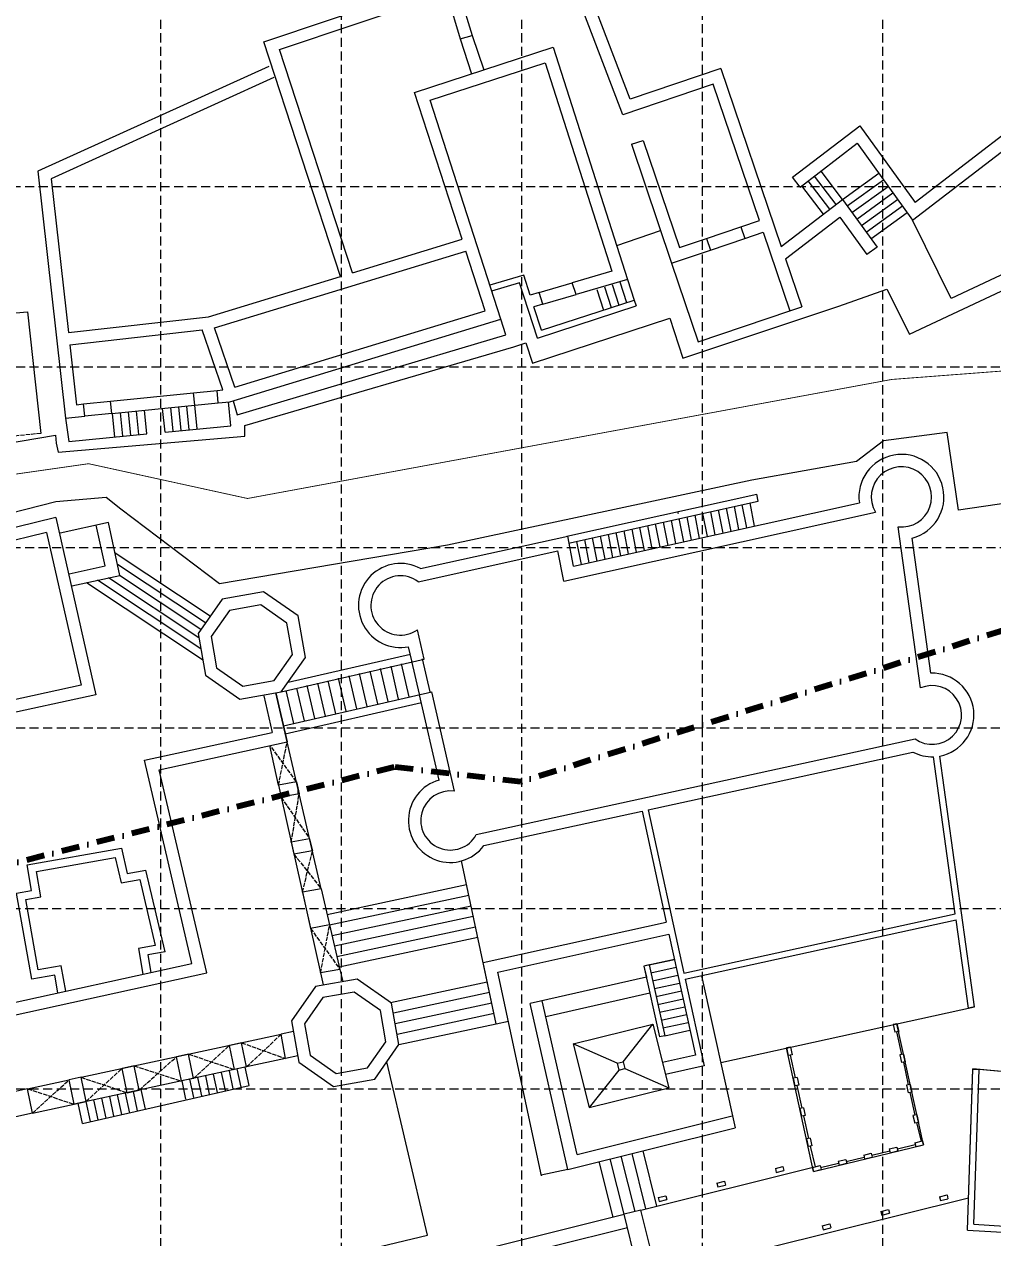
# Model space of a CAD drawing. Header units: millimetres. Extents: x 4203764 to 12476749, y 34048 to 3000914.
# Drawn here: x 12198789 to 12225612, y 2437360 to 2470972 of the extents above; entities that cross this region are included whole.
import ezdxf

# ---------------------------------------------------------------- set-up
doc = ezdxf.new("R2010")
doc.units = ezdxf.units.MM
doc.header["$MEASUREMENT"] = 0
for name, pattern in [('ACAD_ISO02W100', [15, 12, -3]), ('DASHDOTX2', [2, 1, -0.5, 0, -0.5]), ('DASHED', [0.75, 0.5, -0.25])]:
    doc.linetypes.add(name, pattern=pattern)
for name, color, linetype, lineweight in [('2', 240, 'Continuous', 25), ('4', 1, 'Continuous', 35), ('A_SITE EDGE', 1, 'Continuous', 50), ('building property', 253, 'Continuous', 15), ('outer profile and ghats', 1, 'Continuous', 9), ('streets', 254, 'Continuous', 9), ('wall', 22, 'Continuous', 9)]:
    doc.layers.add(name, color=color, linetype=linetype, lineweight=lineweight)
doc.styles.get("Standard").update_dxf_attribs({"font": 'arial.ttf'})
doc.dimstyles.get("Standard").update_dxf_attribs({"dimtxt": 10000, "dimasz": 2000, "dimexe": 0.18, "dimexo": 0.0625, "dimgap": 0.09, "dimtad": 0, "dimtih": 1, "dimtoh": 1, "dimdec": 4, "dimzin": 0, "dimdsep": 46, "dimtxsty": 'Standard', "dimblk": 'ARCHTICK', "dimcen": 0, "dimadec": 0, "dimazin": 0, "dimtfac": 1, "dimtdec": 4, "dimtofl": 0, "dimtmove": 0, "dimatfit": 3, "dimldrblk": 'ARCHTICK', "dimfxl": 0, "dimtolj": 1, "dimtzin": 0, "dimlwe": 18, "dimarcsym": 0})

# ---------------------------------------------------------------- blocks, each defined once
blk = doc.blocks.new('GRID')
at = {"layer": 'building property', "color": 253, "linetype": 'DASHED', "lineweight": 15, "ltscale": 500}
for p, q in [((13021403, 2546471), (13021403, 2336221)), ((13031403, 2546471), (13031403, 2336221)), ((13041403, 2546471), (13041403, 2336221)), ((13026403, 2541471), (13026403, 2331221)), ((13036403, 2541471), (13036403, 2331221)), ((13056903, 2466471), (12611403, 2466471)), ((13061903, 2461471), (12616403, 2461471)), ((13056903, 2456471), (12611403, 2456471)), ((13061903, 2451471), (12616403, 2451471)), ((13056903, 2446471), (12611403, 2446471)), ((13061903, 2441471), (12616403, 2441471))]:
    blk.add_line(p, q, dxfattribs=at)
blk = doc.blocks.new('_ArchTick')
at = {"color": 0, "linetype": 'ByBlock', "lineweight": 30, "const_width": 0.15}
blk.add_lwpolyline([(-0.5, -0.5), (0.5, 0.5)], dxfattribs=at)
blk = doc.blocks.new('*D42')
at = {"layer": '4', "color": 0, "linetype": 'DASHED', "lineweight": 18}
for p, q in [((11789424, 2546568), (11789424, 2428157)), ((12264489, 2546461), (12264489, 2428157))]:
    blk.add_line(p, q, dxfattribs=at)
at = {"layer": '4', "color": 0, "lineweight": -2}
for p, q in [((11789424, 2428158), (11986578, 2428158)), ((12264489, 2428158), (12067335, 2428158))]:
    blk.add_line(p, q, dxfattribs=at)
at = {"layer": 'Defpoints', "color": 0, "lineweight": 30}
for p in [(11789424, 2546568), (12264489, 2546461), (12264489, 2428158)]:
    blk.add_point(p, dxfattribs=at)
at = {"layer": '4', "color": 0, "lineweight": -2, "xscale": 2000, "yscale": 2000, "zscale": 2000, "rotation": 180}
blk.add_blockref('_ArchTick', (11789424, 2428158), dxfattribs=at)
at = {"layer": '4', "color": 0, "lineweight": -2, "xscale": 2000, "yscale": 2000, "zscale": 2000}
blk.add_blockref('_ArchTick', (12264489, 2428158), dxfattribs=at)
at = {"layer": '4', "color": 0, "lineweight": 30, "insert": (12026957, 2428158), "char_height": 10000, "attachment_point": 5}
blk.add_mtext('\\A1;475065.1106', dxfattribs=at)

msp = doc.modelspace()

# ---------------------------------------------------------------- linework, layer by layer
at = {"layer": '2', "const_width": 23.31871}
msp.add_lwpolyline([(12109350.15385, 2449210.39284), (12109952.86911, 2449250.52842), (12113644.69771, 2449773.9693), (12114424.14336, 2450025.61793), (12121276.34674, 2450403.42776), (12125427.71538, 2450578.59934), (12130710.65449, 2450870.3385), (12135360.47639, 2451891.69773), (12142307.94323, 2452708.0237), (12144625.03167, 2454072.19551), (12146556.60062, 2454288.74869), (12155909.40477, 2455036.91657), (12160533.71429, 2454863.6782), (12165023.84317, 2453337.93559), (12172164.60025, 2454344.79214), (12175230.45783, 2454149.64307), (12188143.80869, 2457025.21375), (12200569.94686, 2458799.9021), (12204972.64698, 2457836.38322), (12222815.93092, 2461133.77185), (12226640.87924, 2461425.36162), (12233768.03086, 2464728.80542)], dxfattribs=at)
at = {"layer": 'A_SITE EDGE', "linetype": 'DASHDOTX2', "lineweight": 80, "ltscale": 500}
msp.add_lwpolyline([(12259762.06627, 2410306.9361), (12239698.26323, 2430562.95338), (12237223.71791, 2430057.44075), (12234061.88614, 2446872.03744), (12232020.35482, 2451568.4143), (12229418.93531, 2451118.18141), (12227832.71759, 2454788.89428), (12212542.4128, 2449987.1684), (12209037.64917, 2450396.98678), (12196052.64467, 2447112.21918)], dxfattribs=at)
at = {"layer": 'building property'}
for p, q in [((12205426.54402, 2470485.32402), (12210710.7713, 2472265.5399)), ((12210710.7713, 2472265.5399), (12211190.37902, 2470663.60378)), ((12205857.43629, 2470269.17055), (12210484.35829, 2471827.94529)), ((12210484.35829, 2471827.94529), (12210862.35608, 2470565.39615)), ((12210862.35608, 2470565.39615), (12211190.37902, 2470663.60378)), ((12207550.09338, 2463988.78925), (12205426.54402, 2470485.32402)), ((12207877.6577, 2464088.74505), (12205857.43629, 2470269.17055)), ((12209599.70599, 2469084.87315), (12213436.42586, 2470336.3188)), ((12213436.42586, 2470336.3188), (12215498.89651, 2463903.72878)), ((12210030.44678, 2468865.20735), (12213215.43707, 2469904.0745)), ((12213215.43707, 2469904.0745), (12215065.64803, 2464133.49609)), ((12205562.4256, 2469805.90942), (12199168.98941, 2466902.77838)), ((12218085.8489, 2469747.73717), (12215572.85106, 2468897.53905)), ((12218085.8489, 2469747.73717), (12219754.60521, 2464815.26216)), ((12205704.02875, 2469494.0631), (12199536.74613, 2466693.62385)), ((12217871.23375, 2469313.65433), (12215370.40628, 2468467.5737)), ((12219148.61668, 2465537.99256), (12217871.23375, 2469313.65433)), ((12223391.88196, 2465547.94447), (12228127.69218, 2469188.21592)), ((12210913.72761, 2465015.19758), (12209599.70599, 2469084.87315)), ((12211987.07716, 2462805.29878), (12210030.44678, 2468865.20735)), ((12220067.64296, 2466733.69761), (12221926.49787, 2468162.54213)), ((12221926.49787, 2468162.54213), (12223462.95454, 2466034.45255)), ((12215604.83436, 2467646.82297), (12215929.18336, 2467756.55682)), ((12215604.83436, 2467646.82297), (12216718.71636, 2464354.43383)), ((12215929.18336, 2467756.55682), (12216933.33152, 2464788.51667)), ((12220274.84537, 2466461.09094), (12221855.42529, 2467676.03404)), ((12221855.42529, 2467676.03404), (12223391.88196, 2465547.94447)), ((12199168.98941, 2466902.77838), (12199929.28288, 2460060.47756)), ((12221452.35699, 2466118.00339), (12220856.78992, 2466901.56354)), ((12221451.30381, 2466119.46211), (12222455.69563, 2466844.62168)), ((12199536.74613, 2466693.62385), (12200010.54373, 2462429.6575)), ((12220274.84537, 2466461.09094), (12220067.64296, 2466733.69761)), ((12220921.20227, 2465709.72111), (12220323.43689, 2466496.17347)), ((12221098.25384, 2465845.8152), (12220501.22124, 2466631.30349)), ((12221275.30542, 2465981.9093), (12220679.00558, 2466766.43351)), ((12221582.02197, 2465938.4092), (12222586.4138, 2466663.56877)), ((12221712.74014, 2465757.35628), (12222717.13196, 2466482.51585)), ((12221843.4583, 2465576.30337), (12222847.85012, 2466301.46294)), ((12219754.60521, 2464815.26216), (12221451.30381, 2466119.46211)), ((12221451.30381, 2466119.46211), (12222407.00918, 2464795.74979)), ((12221974.17646, 2465395.25045), (12222978.56828, 2466120.41002)), ((12222104.89462, 2465214.19754), (12223109.28645, 2465939.35711)), ((12218638.59398, 2465365.44154), (12219148.61668, 2465537.99256)), ((12219870.56246, 2464472.51814), (12221380.23123, 2465632.95403)), ((12221380.23123, 2465632.95403), (12222129.39471, 2464595.31528)), ((12222235.61279, 2465033.14462), (12223240.00461, 2465758.30419)), ((12215196.44152, 2464847.04836), (12216412.82669, 2465258.57612)), ((12218638.59398, 2465365.44154), (12218748.32782, 2465041.09254)), ((12218748.32782, 2465041.09254), (12219258.35052, 2465213.64356)), ((12219258.35052, 2465213.64356), (12219996.40166, 2463032.12742)), ((12207877.6577, 2464088.74505), (12210913.72761, 2465015.19758)), ((12216933.33152, 2464788.51667), (12217682.44389, 2465041.95658)), ((12217682.44389, 2465041.95658), (12217792.17774, 2464717.60758)), ((12204061.24598, 2462566.17644), (12211018.95046, 2464689.31034)), ((12211554.27269, 2463031.35605), (12211018.95046, 2464689.31034)), ((12216718.71636, 2464354.43383), (12217792.17774, 2464717.60758)), ((12219870.56246, 2464472.51814), (12220320.75066, 2463141.86126)), ((12222407.00918, 2464795.74979), (12222129.39471, 2464595.31528)), ((12215065.64803, 2464133.49609), (12213965.74103, 2463810.91378)), ((12216718.71636, 2464354.43383), (12217456.7675, 2462172.91769)), ((12203889.91026, 2462871.88943), (12207550.09338, 2463988.78925)), ((12212621.33678, 2464019.87887), (12211685.44484, 2463745.39913)), ((12212509.61579, 2463808.69765), (12211733.62651, 2463581.11439)), ((12213003.6827, 2462278.51582), (12212509.61579, 2463808.69765)), ((12212799.26699, 2463468.80859), (12212621.33678, 2464019.87887)), ((12214070.98863, 2463484.9499), (12213965.74103, 2463810.91378)), ((12215498.89651, 2463903.72878), (12214070.98863, 2463484.9499)), ((12215286.59451, 2463834.48098), (12215472.69463, 2463263.9296)), ((12215498.89651, 2463903.72878), (12215684.99663, 2463333.1774)), ((12213050.11946, 2463542.37896), (12212799.26699, 2463468.80859)), ((12213155.36706, 2463216.41508), (12213050.11946, 2463542.37896)), ((12214649.68851, 2463626.73758), (12214835.78864, 2463056.1862)), ((12214861.99051, 2463695.98538), (12215048.09063, 2463125.434)), ((12215074.29251, 2463765.23318), (12215260.39263, 2463194.6818)), ((12213155.36706, 2463216.41508), (12212904.51459, 2463142.84471)), ((12213113.84348, 2462494.52915), (12212904.51459, 2463142.84471)), ((12213003.6827, 2462278.51582), (12215738.08661, 2463170.41254)), ((12213113.84348, 2462494.52915), (12215684.99663, 2463333.1774)), ((12215684.99663, 2463333.1774), (12215738.08661, 2463170.41254)), ((12219996.40166, 2463032.12742), (12220320.75066, 2463141.86126)), ((12198346.38745, 2462961.10375), (12198875.94909, 2463004.35775)), ((12198875.94909, 2463004.35775), (12199247.20472, 2459640.20975)), ((12200010.54373, 2462429.6575), (12203889.91026, 2462871.88943)), ((12204478.23603, 2460516.94348), (12211987.07716, 2462805.29878)), ((12204620.03458, 2460918.11377), (12211554.27269, 2463031.35605)), ((12217456.7675, 2462172.91769), (12219996.40166, 2463032.12742)), ((12200048.35847, 2462089.34179), (12203719.47232, 2462507.83376)), ((12204284.41426, 2460841.62275), (12203719.47232, 2462507.83376)), ((12204620.48005, 2460916.79993), (12204061.24598, 2462566.17644)), ((12200048.35847, 2462089.34179), (12200232.1833, 2460435.00056)), ((12204129.09985, 2460826.03769), (12204284.41426, 2460841.62275)), ((12204163.28726, 2460485.33986), (12204129.09985, 2460826.03769)), ((12200232.1833, 2460435.00056), (12200433.26917, 2460455.17857)), ((12200467.45658, 2460114.48074), (12200433.26917, 2460455.17857)), ((12201181.64431, 2460530.27447), (12203476.4723, 2460760.5496)), ((12201215.83172, 2460189.57665), (12201181.64431, 2460530.27447)), ((12203510.65972, 2460419.85177), (12203476.4723, 2460760.5496)), ((12204163.28726, 2460485.33986), (12204478.23603, 2460516.94348)), ((12204510.2217, 2459850.15561), (12204443.66083, 2460513.47402)), ((12199929.28288, 2460060.47756), (12200467.45658, 2460114.48074)), ((12201215.83172, 2460189.57665), (12203510.65972, 2460419.85177)), ((12201296.9426, 2459537.46814), (12201231.35033, 2460191.13387)), ((12201519.13683, 2459559.76428), (12201453.54457, 2460213.43001)), ((12201741.33107, 2459582.06042), (12201675.73881, 2460235.72614)), ((12201963.5253, 2459604.35656), (12201897.93304, 2460258.02228)), ((12202185.71954, 2459626.6527), (12202120.12728, 2460280.31842)), ((12202687.6842, 2459674.91704), (12202621.88278, 2460330.66721)), ((12202909.87844, 2459697.21318), (12202844.07701, 2460352.96335)), ((12203132.07267, 2459719.50932), (12203066.27125, 2460375.25949)), ((12203354.26691, 2459741.80546), (12203288.46548, 2460397.55563)), ((12203576.46114, 2459764.1016), (12203510.65972, 2460419.85177)), ((12199929.28288, 2460060.47756), (12200018.9483, 2459418.31575)), ((12202687.6842, 2459674.91704), (12204510.2217, 2459850.15561)), ((12200018.9483, 2459418.31575), (12202185.71954, 2459626.6527)), ((12213817.4736, 2456790.05699), (12219073.91036, 2457954.49846)), ((12213860.18763, 2456597.24046), (12219116.62439, 2457761.68193)), ((12219111.5226, 2457760.55175), (12219073.91036, 2457954.49846)), ((12213732.43265, 2455548.46211), (12222361.94164, 2457460.12939)), ((12214001.64197, 2455958.80907), (12221917.99326, 2457712.49282)), ((12216904.68081, 2457410.61224), (12216892.9025, 2457471.34683)), ((12217709.35533, 2456780.16685), (12217584.8171, 2457422.3456)), ((12217927.45612, 2456828.48201), (12217802.91789, 2457470.66077)), ((12218145.5569, 2456876.79717), (12218021.01867, 2457518.97593)), ((12218363.65769, 2456925.11234), (12218239.11946, 2457567.29109)), ((12218581.75848, 2456973.4275), (12218457.22024, 2457615.60626)), ((12218799.85926, 2457021.74266), (12218675.32103, 2457663.92142)), ((12219017.96005, 2457070.05783), (12218893.42182, 2457712.23658)), ((12199658.86679, 2457313.77887), (12194768.11076, 2456095.32378)), ((12199658.86679, 2457313.77887), (12200774.86958, 2452401.13773)), ((12201118.51597, 2457169.43267), (12199787.29505, 2456878.83304)), ((12201030.56327, 2455966.84504), (12200783.9851, 2457096.40606)), ((12201438.12074, 2455705.34077), (12201118.51597, 2457169.43267)), ((12216182.64983, 2456441.9607), (12216058.1116, 2457084.13946)), ((12216400.75061, 2456490.27587), (12216276.21238, 2457132.45462)), ((12216618.8514, 2456538.59103), (12216494.31317, 2457180.76979)), ((12216836.95219, 2456586.90619), (12216712.41396, 2457229.08495)), ((12217055.05297, 2456635.22136), (12216930.51474, 2457277.40011)), ((12217273.15376, 2456683.53652), (12217148.61553, 2457325.71528)), ((12217491.25455, 2456731.85168), (12217366.71631, 2457374.03044)), ((12199402.41077, 2456897.01173), (12195315.63553, 2455878.85584)), ((12199402.41077, 2456897.01173), (12200364.38457, 2452662.40579)), ((12209765.66588, 2455894.92276), (12213839.49397, 2456794.92178)), ((12214001.64197, 2455958.80907), (12213839.49397, 2456794.92178)), ((12214655.94433, 2456103.75456), (12214531.40609, 2456745.93332)), ((12214874.04511, 2456152.06972), (12214749.50688, 2456794.24848)), ((12215092.1459, 2456200.38489), (12214967.60767, 2456842.56364)), ((12215310.24668, 2456248.70005), (12215185.70845, 2456890.87881)), ((12215528.34747, 2456297.01521), (12215403.80924, 2456939.19397)), ((12215746.44826, 2456345.33038), (12215621.91002, 2456987.50913)), ((12215746.44826, 2456345.33038), (12215621.91002, 2456987.50913)), ((12215964.54904, 2456393.64554), (12215840.01081, 2457035.8243)), ((12223612.06409, 2452587.87371), (12222993.33979, 2457050.42018)), ((12223901.18384, 2452995.845), (12223381.84548, 2456741.57077)), ((12214219.74275, 2456007.12423), (12214095.20452, 2456649.30299)), ((12214437.84354, 2456055.4394), (12214313.30531, 2456697.61815)), ((12203936.82877, 2454572.85752), (12201304.42502, 2456317.79355)), ((12209701.75108, 2455530.13739), (12213570.24607, 2456384.77377)), ((12213732.43265, 2455548.46211), (12213570.24607, 2456384.77377)), ((12200036.22892, 2455749.78626), (12201030.56327, 2455966.84504)), ((12203808.77102, 2454389.82719), (12201372.8044, 2456004.55134)), ((12200109.25552, 2455415.25539), (12201438.12074, 2455705.34077)), ((12203728.40188, 2453371.43849), (12200512.35797, 2455503.25086)), ((12203674.77692, 2453674.90046), (12200816.40564, 2455569.62312)), ((12203621.15196, 2453978.36243), (12201120.45331, 2455635.99538)), ((12203680.71326, 2454206.79686), (12201424.50097, 2455702.36764)), ((12209865.69299, 2453382.56619), (12209679.05247, 2454199.57189)), ((12209531.88366, 2453306.30926), (12209434.71103, 2453731.67561)), ((12205908.18619, 2452478.49522), (12209865.69299, 2453382.56619)), ((12206098.93922, 2452751.13464), (12209482.15088, 2453524.011)), ((12210028.30556, 2452480.05388), (12209816.71168, 2453392.88142)), ((12208578.02472, 2452143.87806), (12208366.43083, 2453056.70559)), ((12208868.08088, 2452211.11322), (12208656.487, 2453123.94076)), ((12209158.13705, 2452278.34839), (12208946.54317, 2453191.17593)), ((12209448.19322, 2452345.58355), (12209236.59934, 2453258.41109)), ((12209738.24939, 2452412.81872), (12209526.65551, 2453325.64626)), ((12207127.74387, 2451807.70223), (12206916.14999, 2452720.52977)), ((12207417.80004, 2451874.93739), (12207206.20616, 2452787.76493)), ((12207707.85621, 2451942.17256), (12207496.26233, 2452855.0001)), ((12207997.91238, 2452009.40773), (12207786.3185, 2452922.23526)), ((12208287.96855, 2452076.64289), (12208076.37467, 2452989.47043)), ((12200774.86958, 2452401.13773), (12191974.7616, 2450490.61275)), ((12200364.38457, 2452662.40579), (12196229.70304, 2451764.75631)), ((12205422.36072, 2452374.26867), (12205658.14367, 2451357.08817)), ((12205755.92531, 2452451.58911), (12206070.04842, 2451096.44492)), ((12206070.04842, 2451096.44492), (12205755.92531, 2452451.58911)), ((12205755.92531, 2452451.58911), (12205755.92531, 2452451.58911)), ((12205967.5192, 2451538.76157), (12205755.92531, 2452451.58911)), ((12205967.5192, 2451538.76157), (12210072.66521, 2452476.55991)), ((12206257.57536, 2451605.99673), (12206045.98148, 2452518.82427)), ((12206547.63153, 2451673.2319), (12206336.03765, 2452586.05944)), ((12206837.6877, 2451740.46706), (12206626.09382, 2452653.2946)), ((12210279.08715, 2450035.47875), (12209738.85588, 2452400.30298)), ((12210700.64333, 2449727.63008), (12210072.66521, 2452476.55991)), ((12206017.25198, 2451321.05983), (12209788.58866, 2452182.60124)), ((12202114.44825, 2450584.43504), (12205658.14367, 2451357.08817)), ((12202527.03565, 2450323.94063), (12206070.04842, 2451096.44492)), ((12211307.89617, 2448524.60807), (12223460.99027, 2451175.41123)), ((12216066.39279, 2449212.06045), (12223400.94595, 2450811.85525)), ((12224575.40269, 2446335.22327), (12223975.16508, 2450682.87528)), ((12225104.65911, 2443753.5369), (12224145.39152, 2450701.72136)), ((12203430.8585, 2444956.85784), (12202114.44825, 2450584.43504)), ((12203843.29689, 2444697.0004), (12202527.03565, 2450323.94063)), ((12206326.34207, 2449990.7801), (12205830.265, 2449893.23634)), ((12205830.265, 2449893.23634), (12205905.16677, 2449558.99891)), ((12206326.34207, 2449990.7801), (12206403.70624, 2449657.02686)), ((12206403.70624, 2449657.02686), (12206326.34207, 2449990.7801)), ((12206403.70624, 2449657.02686), (12205905.16677, 2449558.99891)), ((12211518.06049, 2448219.98933), (12215899.12114, 2449175.57557)), ((12215899.12114, 2449175.57557), (12216571.15491, 2446101.10916)), ((12216066.39279, 2449212.06045), (12217055.96427, 2444684.90069)), ((12206693.01503, 2448408.93299), (12206183.8383, 2448315.47089)), ((12206693.01503, 2448408.93299), (12206770.41821, 2448075.01142)), ((12206770.41821, 2448075.01142), (12206693.01503, 2448408.93299)), ((12206183.8383, 2448315.47089), (12206258.77092, 2447981.09584)), ((12206770.41821, 2448075.01142), (12206258.77092, 2447981.09584)), ((12211862.98041, 2443285.43453), (12210897.84898, 2447797.32279)), ((12202688.16695, 2445275.8041), (12202158.81403, 2447538.75704)), ((12207013.91934, 2447024.53427), (12206494.49993, 2446929.19208)), ((12207013.91934, 2447024.53427), (12207246.1289, 2446022.76958)), ((12207178.65217, 2446313.8679), (12211038.55557, 2447139.53421)), ((12206494.49993, 2446929.19208), (12206719.29778, 2445926.06692)), ((12207245.8971, 2446023.76959), (12211100.83718, 2446848.3742)), ((12207313.14203, 2445733.67128), (12211163.1188, 2446557.21419)), ((12217055.82246, 2444684.86956), (12224575.40269, 2446335.22327)), ((12207246.1289, 2446022.76958), (12206719.29778, 2445926.06692)), ((12207380.38697, 2445443.57297), (12211225.40041, 2446266.05419)), ((12211500.52742, 2444979.86426), (12216571.15491, 2446101.10916)), ((12217092.52387, 2444517.6453), (12224598.8901, 2446165.09887)), ((12224936.89359, 2443716.8658), (12224598.8901, 2446165.09887)), ((12207447.6319, 2445153.47466), (12211287.68202, 2445974.89418)), ((12207514.87683, 2444863.37636), (12211349.96363, 2445683.73417)), ((12211906.49342, 2444718.95349), (12216644.2743, 2445766.59753)), ((12216644.2743, 2445766.59753), (12217376.91601, 2442414.85777)), ((12211862.98041, 2443285.43453), (12211500.52742, 2444979.86426)), ((12216096.69689, 2444915.102), (12216796.94146, 2445068.1653)), ((12196042.86784, 2443331.42801), (12203430.8585, 2444956.85784)), ((12196437.205, 2443067.58812), (12203843.29689, 2444697.0004)), ((12207531.20261, 2444792.94607), (12206995.27244, 2444694.57324)), ((12206995.27244, 2444694.57324), (12207070.20506, 2444360.19819)), ((12207531.20261, 2444792.94607), (12207609.42641, 2444455.48434)), ((12207531.20261, 2444792.94607), (12207609.42641, 2444455.48434)), ((12213114.59534, 2439071.20368), (12211906.49342, 2444718.95349)), ((12216096.69689, 2444915.102), (12215951.25748, 2444883.31105)), ((12215951.25748, 2444883.31105), (12216380.43526, 2442919.87897)), ((12216096.69689, 2444915.102), (12216525.87467, 2442951.66992)), ((12216144.38331, 2444696.94288), (12216844.62788, 2444850.00618)), ((12208935.41654, 2443877.13391), (12211613.85396, 2444450.07455)), ((12216192.06973, 2444478.78376), (12216892.3143, 2444631.84706)), ((12216239.75615, 2444260.62464), (12216940.00072, 2444413.68794)), ((12217092.52387, 2444517.6453), (12217617.29051, 2442116.9067)), ((12217546.50053, 2444617.28146), (12218478.17451, 2440403.93412)), ((12209011.22567, 2443588.86756), (12211676.13557, 2444158.91455)), ((12213232.93532, 2443491.72569), (12216112.84066, 2444144.08921)), ((12216287.44257, 2444042.46552), (12216987.68714, 2444195.52883)), ((12216335.12899, 2443824.3064), (12217035.37356, 2443977.36971)), ((12209063.07123, 2443295.47519), (12211738.41718, 2443867.75454)), ((12213135.27647, 2443921.43611), (12212801.39118, 2443845.51248)), ((12213845.73117, 2439252.87472), (12212801.39118, 2443845.51248)), ((12214102.16258, 2439669.4131), (12213135.27647, 2443921.43611)), ((12216382.81541, 2443606.14728), (12217083.05998, 2443759.21059)), ((12218077.16652, 2442217.42893), (12225104.65911, 2443753.5369)), ((12225104.65911, 2443753.5369), (12224936.89359, 2443716.8658)), ((12209114.91678, 2443002.08282), (12211800.6988, 2443576.59453)), ((12211862.98041, 2443285.43453), (12212197.81442, 2443357.05838)), ((12216430.50183, 2443387.98816), (12217130.7464, 2443541.05147)), ((12216478.18825, 2443169.82904), (12217178.43282, 2443322.89235)), ((12206243.35036, 2443070.20722), (12205908.3975, 2442997.99319)), ((12206027.64932, 2442323.15088), (12205908.3975, 2442997.99319)), ((12209166.76234, 2442708.69045), (12211862.98041, 2443285.43453)), ((12213992.67063, 2442726.34411), (12216198.90713, 2443274.54494)), ((12215375.0471, 2442234.80801), (12216198.90713, 2443274.54494)), ((12216198.90713, 2443274.54494), (12216636.76855, 2441512.36986)), ((12216525.87467, 2442951.66992), (12217226.11924, 2443104.73323)), ((12222960.32566, 2443285.89895), (12222852.58148, 2443262.34764)), ((12222852.58148, 2443262.34764), (12222898.91649, 2443050.37101)), ((12223006.66068, 2443073.92233), (12222898.91649, 2443050.37101)), ((12223090.08192, 2442434.04769), (12222952.78859, 2443062.14667)), ((12223692.76868, 2439935.0682), (12222960.32566, 2443285.89895)), ((12222960.32566, 2443285.89895), (12223006.66068, 2443073.92233)), ((12204807.66883, 2442760.68203), (12204472.93179, 2442688.51453)), ((12204610.14383, 2442017.54435), (12204472.93179, 2442688.51453)), ((12204944.88087, 2442089.71185), (12204807.66883, 2442760.68203)), ((12213992.67063, 2442726.34411), (12214430.53204, 2440964.16903)), ((12215207.37059, 2442193.14411), (12213992.67063, 2442726.34411)), ((12216525.87467, 2442951.66992), (12216380.43526, 2442919.87897)), ((12220008.0319, 2442639.4881), (12219900.28771, 2442615.93679)), ((12220647.42571, 2439197.87841), (12219900.28771, 2442615.93679)), ((12219900.28771, 2442615.93679), (12219946.62273, 2442403.96016)), ((12220008.0319, 2442639.4881), (12220054.36692, 2442427.51148)), ((12203339.65425, 2442444.18602), (12203004.91721, 2442372.01852)), ((12203142.12925, 2441701.04834), (12203004.91721, 2442372.01852)), ((12203476.86629, 2441773.21583), (12203339.65425, 2442444.18602)), ((12206362.60218, 2442395.36491), (12206027.64932, 2442323.15088)), ((12217376.91601, 2442414.85777), (12216462.20179, 2442214.9145)), ((12220054.36692, 2442427.51148), (12219946.62273, 2442403.96016)), ((12220000.49482, 2442415.73582), (12220137.78815, 2441787.63684)), ((12223143.95401, 2442445.82335), (12223036.20982, 2442422.27203)), ((12223036.20982, 2442422.27203), (12223082.54484, 2442210.29541)), ((12223143.95401, 2442445.82335), (12223190.28902, 2442233.84673)), ((12201833.03082, 2442119.36614), (12201498.29378, 2442047.19864)), ((12201635.50582, 2441376.22846), (12201498.29378, 2442047.19864)), ((12201970.24286, 2441448.39596), (12201833.03082, 2442119.36614)), ((12204577.82672, 2441481.13066), (12204468.75091, 2441987.0608)), ((12204944.88087, 2442089.71185), (12204610.14383, 2442017.54435)), ((12204796.12115, 2441528.19377), (12204687.04535, 2442034.1239)), ((12205014.41559, 2441575.25687), (12204905.33978, 2442081.18701)), ((12209961.28676, 2437432.6176), (12208832.43486, 2442230.84303)), ((12215254.39207, 2442003.90596), (12214430.53204, 2440964.16903)), ((12215207.37059, 2442193.14411), (12215375.0471, 2442234.80801)), ((12215207.37059, 2442193.14411), (12215254.39207, 2442003.90596)), ((12215254.39207, 2442003.90596), (12215422.06858, 2442045.56986)), ((12215375.0471, 2442234.80801), (12215422.06858, 2442045.56986)), ((12215422.06858, 2442045.56986), (12216636.76855, 2441512.36986)), ((12217617.29051, 2442116.9067), (12216544.80514, 2441882.47695)), ((12223190.28902, 2442233.84673), (12223082.54484, 2442210.29541)), ((12223136.41693, 2442222.07107), (12223273.71026, 2441593.97209)), ((12224911.30895, 2437571.49902), (12225062.08791, 2442028.21336)), ((12225062.08791, 2442028.21336), (12225233.19441, 2442022.42451)), ((12225088.05639, 2437732.44464), (12225233.19441, 2442022.42451)), ((12226406.30888, 2441909.35219), (12225233.19441, 2442022.42451)), ((12200365.03443, 2441802.87405), (12200030.29739, 2441730.70655)), ((12200167.50943, 2441059.73637), (12200030.29739, 2441730.70655)), ((12200502.24647, 2441131.90386), (12200365.03443, 2441802.87405)), ((12203476.86629, 2441773.21583), (12203142.12925, 2441701.04834)), ((12203268.06011, 2441198.75206), (12203158.9843, 2441704.68219)), ((12203486.35454, 2441245.81516), (12203377.27874, 2441751.7453)), ((12203704.64898, 2441292.87826), (12203595.57317, 2441798.8084)), ((12203922.94341, 2441339.94136), (12203813.86761, 2441845.8715)), ((12204141.23785, 2441387.00446), (12204032.16204, 2441892.9346)), ((12204359.53228, 2441434.06756), (12204250.45648, 2441939.9977)), ((12220191.66024, 2441799.4125), (12220083.91606, 2441775.86118)), ((12220083.91606, 2441775.86118), (12220130.25108, 2441563.88456)), ((12220191.66024, 2441799.4125), (12220237.99526, 2441587.43588)), ((12198880.89856, 2441482.90237), (12195701.37949, 2440797.41523)), ((12199018.1106, 2440811.93219), (12198880.89856, 2441482.90237)), ((12200403.1416, 2440525.12058), (12205014.41559, 2441575.25687)), ((12201274.14131, 2440723.4754), (12201155.71257, 2441272.78763)), ((12201491.89124, 2440773.0641), (12201374.007, 2441319.85073)), ((12201712.90821, 2440807.49919), (12201592.30144, 2441366.91383)), ((12201635.50582, 2441376.22846), (12201970.24286, 2441448.39596)), ((12201927.3911, 2440872.24151), (12201810.59587, 2441413.97693)), ((12202145.14103, 2440921.83022), (12202028.89031, 2441461.04003)), ((12214430.53204, 2440964.16903), (12216636.76855, 2441512.36986)), ((12220237.99526, 2441587.43588), (12220130.25108, 2441563.88456)), ((12220184.12317, 2441575.66022), (12220321.4165, 2440947.56124)), ((12223327.58235, 2441605.74775), (12223219.83817, 2441582.19643)), ((12223219.83817, 2441582.19643), (12223266.17318, 2441370.21981)), ((12223373.91737, 2441393.77112), (12223266.17318, 2441370.21981)), ((12223320.04528, 2441381.99547), (12223457.33861, 2440753.89649)), ((12223327.58235, 2441605.74775), (12223373.91737, 2441393.77112)), ((12200167.50943, 2441059.73637), (12200502.24647, 2441131.90386)), ((12200403.1416, 2440525.12058), (12200282.53482, 2441084.53522)), ((12200620.89153, 2440574.70929), (12200500.82926, 2441131.59832)), ((12200838.64146, 2440624.29799), (12200719.12369, 2441178.66142)), ((12201056.39139, 2440673.8867), (12200937.41813, 2441225.72452)), ((12220375.28859, 2440959.3369), (12220267.5444, 2440935.78558)), ((12220267.5444, 2440935.78558), (12220313.87942, 2440723.80896)), ((12220375.28859, 2440959.3369), (12220421.62361, 2440747.36027)), ((12199018.1106, 2440811.93219), (12195820.63131, 2440122.57292)), ((12214102.16258, 2439669.4131), (12218395.60433, 2440736.23813)), ((12220421.62361, 2440747.36027), (12220313.87942, 2440723.80896)), ((12220367.75151, 2440735.58462), (12220505.04484, 2440107.48564)), ((12223511.2107, 2440765.67215), (12223403.46651, 2440742.12083)), ((12223403.46651, 2440742.12083), (12223449.80153, 2440530.14421)), ((12223511.2107, 2440765.67215), (12223557.54571, 2440553.69552)), ((12213845.73117, 2439252.87472), (12218478.17451, 2440403.93412)), ((12223557.54571, 2440553.69552), (12223449.80153, 2440530.14421)), ((12223503.67362, 2440541.91986), (12223629.82989, 2440034.20343)), ((12220558.91693, 2440119.2613), (12220451.17275, 2440095.70998)), ((12220451.17275, 2440095.70998), (12220497.50776, 2439883.73336)), ((12220558.91693, 2440119.2613), (12220605.25195, 2439907.28467)), ((12222970.58105, 2439818.16833), (12223467.55242, 2439941.65469)), ((12223455.32995, 2439990.84406), (12223665.90825, 2440043.1681)), ((12223455.32995, 2439990.84406), (12223481.92539, 2439883.81063)), ((12223481.92539, 2439883.81063), (12223692.50368, 2439936.13466)), ((12223665.90825, 2440043.1681), (12223692.50368, 2439936.13466)), ((12215704.69748, 2438083.18913), (12215322.857, 2439619.90772)), ((12216008.03401, 2438158.56153), (12215626.19353, 2439695.28012)), ((12216311.37055, 2438233.93393), (12215929.53007, 2439770.65252)), ((12220605.25195, 2439907.28467), (12220497.50776, 2439883.73336)), ((12220551.37986, 2439895.50901), (12220693.63509, 2439323.00223)), ((12220647.42571, 2439197.87841), (12223656.56391, 2439926.07212)), ((12221553.33121, 2439475.20222), (12222051.37783, 2439594.36124)), ((12222038.08011, 2439647.87796), (12222248.65841, 2439700.20199)), ((12222038.08011, 2439647.87796), (12222064.67555, 2439540.84452)), ((12222064.67555, 2439540.84452), (12222275.25385, 2439593.16855)), ((12222248.65841, 2439700.20199), (12222275.25385, 2439593.16855)), ((12222261.95613, 2439646.68527), (12222760.00275, 2439765.84429)), ((12222746.70503, 2439819.36101), (12222957.28333, 2439871.68504)), ((12222746.70503, 2439819.36101), (12222773.30047, 2439712.32757)), ((12222773.30047, 2439712.32757), (12222983.87876, 2439764.65161)), ((12222957.28333, 2439871.68504), (12222983.87876, 2439764.65161)), ((12215098.0244, 2437932.44433), (12214716.18393, 2439469.16292)), ((12215401.36094, 2438007.81673), (12215019.52046, 2439544.53532)), ((12215865.91358, 2438123.24776), (12220641.73767, 2439309.93409)), ((12219591.66829, 2439276.29877), (12219802.24658, 2439328.62281)), ((12219591.66829, 2439276.29877), (12219618.26372, 2439169.26534)), ((12219802.24658, 2439328.62281), (12219828.84202, 2439221.58937)), ((12220620.83028, 2439304.91185), (12220831.40857, 2439357.23588)), ((12220620.83028, 2439304.91185), (12220647.42571, 2439197.87841)), ((12220831.40857, 2439357.23588), (12220858.00401, 2439250.20244)), ((12220844.70629, 2439303.71916), (12221342.75291, 2439422.87818)), ((12221329.4552, 2439476.3949), (12221540.03349, 2439528.71894)), ((12221329.4552, 2439476.3949), (12221356.05063, 2439369.36146)), ((12221356.05063, 2439369.36146), (12221566.62893, 2439421.6855)), ((12221540.03349, 2439528.71894), (12221566.62893, 2439421.6855)), ((12213845.73117, 2439252.87472), (12213109.42539, 2439095.37263)), ((12217970.42521, 2438873.45583), (12218181.0035, 2438925.77987)), ((12218181.0035, 2438925.77987), (12218207.59894, 2438818.74643)), ((12219618.26372, 2439169.26534), (12219828.84202, 2439221.58937)), ((12220647.42571, 2439197.87841), (12220858.00401, 2439250.20244)), ((12217970.42521, 2438873.45583), (12217997.02064, 2438766.4224)), ((12217997.02064, 2438766.4224), (12218207.59894, 2438818.74643)), ((12216313.30753, 2436322.70894), (12224941.59346, 2438466.64658)), ((12216349.18213, 2438470.6129), (12216559.76043, 2438522.93693)), ((12216349.18213, 2438470.6129), (12216375.77756, 2438363.57946)), ((12216375.77756, 2438363.57946), (12216586.35586, 2438415.90349)), ((12216559.76043, 2438522.93693), (12216586.35586, 2438415.90349)), ((12224134.9231, 2438493.49052), (12224345.5014, 2438545.81455)), ((12224134.9231, 2438493.49052), (12224161.51854, 2438386.45708)), ((12224161.51854, 2438386.45708), (12224372.09683, 2438438.78111)), ((12224345.5014, 2438545.81455), (12224372.09683, 2438438.78111)), ((12209594.43292, 2436564.92394), (12215401.36094, 2438007.81673)), ((12215865.91358, 2438123.24776), (12215401.36094, 2438007.81673)), ((12217229.55469, 2430650.24341), (12215401.36094, 2438007.81673)), ((12217694.10733, 2430765.67444), (12215865.91358, 2438123.24776)), ((12222513.68002, 2438090.64758), (12222724.25832, 2438142.97161)), ((12222513.68002, 2438090.64758), (12222540.27546, 2437983.61414)), ((12222540.27546, 2437983.61414), (12222750.85376, 2438035.93818)), ((12222724.25832, 2438142.97161), (12222750.85376, 2438035.93818)), ((12209684.88901, 2436200.88303), (12215491.81703, 2437643.77582)), ((12220892.43695, 2437687.80464), (12221103.01524, 2437740.12867)), ((12220892.43695, 2437687.80464), (12220919.03238, 2437580.7712)), ((12220919.03238, 2437580.7712), (12221129.61068, 2437633.09524)), ((12221103.01524, 2437740.12867), (12221129.61068, 2437633.09524)), ((12225088.05639, 2437732.44464), (12227918.32028, 2437563.27771)), ((12196639.10786, 2434257.54651), (12209961.28676, 2437432.6176)), ((12224911.30895, 2437571.49902), (12228084.20643, 2437381.85263))]:
    msp.add_line(p, q, dxfattribs=at)
at = {"layer": 'building property', "ltscale": 7}
for p, q in [((12210862.35608, 2470565.39615), (12211177.41357, 2469599.48338)), ((12211190.37902, 2470663.60378), (12211518.06593, 2469710.59598)), ((12217682.44389, 2465041.95658), (12218638.59398, 2465365.44154)), ((12217792.17774, 2464717.60758), (12218748.32782, 2465041.09254)), ((12213050.11946, 2463542.37896), (12213965.74103, 2463810.91378)), ((12213155.36706, 2463216.41508), (12214070.98863, 2463484.9499)), ((12203476.4723, 2460760.5496), (12204129.09985, 2460826.03769)), ((12200433.26917, 2460455.17857), (12201181.64431, 2460530.27447)), ((12203510.65972, 2460419.85177), (12204163.28726, 2460485.33986)), ((12201215.83172, 2460189.57665), (12200467.45658, 2460114.48074)), ((12207013.91934, 2447024.53427), (12206070.04842, 2451096.44492)), ((12205830.265, 2449893.23634), (12205590.70984, 2450991.93186)), ((12205905.16677, 2449558.99891), (12206995.27244, 2444694.57324)), ((12207246.1289, 2446022.76958), (12207531.20261, 2444792.94607)), ((12200365.03443, 2441802.87405), (12205908.3975, 2442997.99319)), ((12206027.64932, 2442323.15088), (12204944.88087, 2442089.71185)), ((12204944.88087, 2442089.71185), (12200167.50943, 2441059.73637)), ((12198880.89856, 2441482.90237), (12200030.16758, 2441730.67856)), ((12199018.1106, 2440811.93219), (12200167.37962, 2441059.70838))]:
    msp.add_line(p, q, dxfattribs=at)
at = {"layer": 'building property', "linetype": 'ACAD_ISO02W100', "ltscale": 10}
for p, q in [((12199247.20472, 2459640.20975), (12190057.85278, 2458691.47786)), ((12205830.265, 2449893.23634), (12206070.04842, 2451096.44492)), ((12206326.34207, 2449990.7801), (12205604.34908, 2450994.9057)), ((12205905.16677, 2449558.99891), (12206693.01503, 2448408.93299)), ((12206183.8383, 2448315.47089), (12206403.70624, 2449657.02686)), ((12206494.49993, 2446929.19208), (12206770.41821, 2448075.01142)), ((12206258.77092, 2447981.09584), (12207013.91934, 2447024.53427)), ((12206995.27244, 2444694.57324), (12207245.8971, 2446023.76959)), ((12206719.29778, 2445926.06692), (12207531.20261, 2444792.94607)), ((12204944.88087, 2442089.71185), (12205908.3975, 2442997.99319)), ((12203476.86629, 2441773.21583), (12204472.93179, 2442688.51453)), ((12204807.66883, 2442760.68203), (12206027.64932, 2442323.15088)), ((12201970.24286, 2441448.39596), (12203004.91721, 2442372.01852)), ((12203339.65425, 2442444.18602), (12204610.14383, 2442017.54435)), ((12200502.24647, 2441131.90386), (12201498.29378, 2442047.19864)), ((12201833.03082, 2442119.36614), (12203142.12925, 2441701.04834)), ((12199018.1106, 2440811.93219), (12200030.29739, 2441730.70655)), ((12200365.03443, 2441802.87405), (12201635.50582, 2441376.22846)), ((12198880.89856, 2441482.90237), (12200167.50943, 2441059.73637))]:
    msp.add_line(p, q, dxfattribs=at)
at = {"layer": 'building property'}
for points in [[(12215370.40628, 2468467.5737), (12213441.52413, 2473519.71565), (12222221.50551, 2476871.86795), (12228127.69218, 2469188.21592)], [(12215572.85106, 2468897.53905), (12213883.64763, 2473321.91279), (12222105.39741, 2476460.9351), (12227647.47796, 2469250.96683), (12223462.95454, 2466034.45255)], [(12204572.83948, 2460545.77433), (12204682.40999, 2460152.45747), (12212125.64986, 2462367.47804), (12211987.07716, 2462805.29878)], [(12199720.01403, 2444140.43595), (12199633.4215, 2444630.46033), (12198994.20385, 2444517.50377), (12198572.31073, 2446904.98373), (12198991.62532, 2446979.08108), (12198866.74492, 2447685.77532), (12201477.5634, 2448147.13474), (12201641.26934, 2447447.30138), (12202158.81403, 2447538.75704)], [(12199938.29749, 2444188.46044), (12199814.46536, 2444889.2226), (12199175.2477, 2444776.26604), (12198831.07301, 2446723.93988), (12199250.38759, 2446798.03723), (12199125.5072, 2447504.73147), (12201308.26933, 2447890.44877), (12201471.97526, 2447190.61542), (12201989.51995, 2447282.07107), (12202416.99165, 2445454.65443), (12201950.61821, 2445372.24128), (12202076.66914, 2444658.92301)], [(12202688.16695, 2445275.8041), (12202209.38049, 2445191.19743), (12202294.95261, 2444706.94749)]]:
    msp.add_lwpolyline(points, dxfattribs=at)
for points in [[(12204269.58969, 2455048.4659), (12203600.93474, 2454092.77106), (12203803.9026, 2452944.18231), (12204759.59744, 2452275.52737), (12205908.18619, 2452478.49522), (12206576.84113, 2453434.19006), (12206373.87327, 2454582.77881), (12205418.17843, 2455251.43375)], [(12204468.84029, 2454735.96175), (12203962.79999, 2454012.68871), (12204116.40674, 2453143.43291), (12204839.67979, 2452637.39262), (12205708.93558, 2452790.99937), (12206214.97588, 2453514.27241), (12206061.36913, 2454383.52821), (12205338.09608, 2454889.5685)], [(12206859.51089, 2444322.96629), (12206190.85595, 2443367.27145), (12206393.82381, 2442218.6827), (12207349.51865, 2441550.02776), (12208498.10739, 2441752.99561), (12209166.76234, 2442708.69045), (12208963.79448, 2443857.2792), (12208008.09964, 2444525.93414)], [(12207058.76149, 2444010.46214), (12206552.7212, 2443287.1891), (12206706.32795, 2442417.9333), (12207429.601, 2441911.89301), (12208298.85679, 2442065.49976), (12208804.89708, 2442788.7728), (12208651.29033, 2443658.0286), (12207928.01729, 2444164.06889)]]:
    msp.add_lwpolyline(points, close=True, dxfattribs=at)
for centre, radius, start, end in [((12223083.45034, 2457880.66333), 1177.52771, 284.679282248, 188.210863697), ((12223083.45034, 2457880.66333), 835.11891, 263.80564218, 210.235924526), ((12209209.58853, 2454873.05701), 1163.37081, 61.445918953, 281.157625558), ((12209209.58853, 2454873.05701), 820.962, 53.166267206, 304.879062957), ((12223933.30224, 2451839.2043), 1157.08656, 280.561798532, 91.590620343), ((12223933.30224, 2451839.2043), 814.67775, 234.566819175, 113.223144161), ((12223933.30224, 2451839.2043), 1157.08656, 242.607511873, 272.073386358), ((12210589.19995, 2448916.60311), 1161.0567, 105.491493511, 323.131351182), ((12210589.19995, 2448916.60311), 818.64789, 82.175973105, 331.390835817)]:
    msp.add_arc(centre, radius, start, end, dxfattribs=at)
msp.add_open_spline([(12187177.16343, 2404661.19126), (12189165.91304, 2405169.22233), (12199577.06224, 2409279.96653), (12201972.08432, 2415482.36334), (12212131.99075, 2426520.14562), (12230616.98484, 2420095.98215), (12233833.36692, 2437973.15976), (12241033.41821, 2441551.79733), (12243888.61459, 2442557.959)], degree=3, knots=[18.1141653315, 18.1141653315, 18.1141653315, 18.1141653315, 47.2197535398, 96.0400862932, 152.8370713316, 234.039469837, 309.1675020974, 352.2969856611, 352.2969856611, 352.2969856611, 352.2969856611], dxfattribs=at)
at = {"layer": 'outer profile and ghats'}
for p, q in [((12203936.82877, 2454572.85752), (12201304.42502, 2456317.79355)), ((12203808.77102, 2454389.82719), (12201372.8044, 2456004.55134)), ((12203728.40188, 2453371.43849), (12200512.03221, 2455503.4668)), ((12203674.77692, 2453674.90046), (12200816.40564, 2455569.62312)), ((12203621.15196, 2453978.36243), (12201120.45331, 2455635.99538)), ((12203680.71326, 2454206.79686), (12201424.50097, 2455702.36764)), ((12205967.5192, 2451538.76157), (12205755.92531, 2452451.58911)), ((12207178.65217, 2446313.8679), (12211038.55557, 2447139.53421)), ((12207245.8971, 2446023.76959), (12211100.83718, 2446848.3742)), ((12207313.14203, 2445733.67128), (12211163.1188, 2446557.21419)), ((12207380.38697, 2445443.57297), (12211225.40041, 2446266.05419)), ((12207447.6319, 2445153.47466), (12211287.68202, 2445974.89418)), ((12207514.87683, 2444863.37636), (12211349.96363, 2445683.73417)), ((12208935.41654, 2443877.13391), (12211613.85396, 2444450.07455)), ((12209011.22567, 2443588.86756), (12211676.13557, 2444158.91455)), ((12209063.07123, 2443295.47519), (12211738.41718, 2443867.75454)), ((12209114.91678, 2443002.08282), (12211800.6988, 2443576.59453)), ((12209166.76234, 2442708.69045), (12211862.98041, 2443285.43453)), ((12223692.81741, 2439934.84525), (12222960.32566, 2443285.89895)), ((12220647.42571, 2439197.87841), (12219900.28771, 2442615.93679)), ((12226406.30888, 2441909.35219), (12225062.44885, 2442038.88207)), ((12215704.69748, 2438083.18913), (12215322.857, 2439619.90772)), ((12216008.03401, 2438158.56153), (12215626.19353, 2439695.28012)), ((12216311.37055, 2438233.93393), (12215929.53007, 2439770.65252)), ((12215098.0244, 2437932.44433), (12214716.18393, 2439469.16292)), ((12215401.36094, 2438007.81673), (12215019.52046, 2439544.53532)), ((12216313.30753, 2436322.70894), (12224941.59346, 2438466.64658))]:
    msp.add_line(p, q, dxfattribs=at)
at = {"layer": 'streets'}
for points in [[(12197739.7255, 2459264.43469), (12199651.53881, 2459592.24418), (12199672.66902, 2459372.48318), (12199727.13676, 2459116.53936), (12204901.18461, 2459560.41617), (12204901.06571, 2459861.27628), (12212348.69839, 2462039.24348), (12212684.22205, 2462145.50679), (12212861.85895, 2461584.62283), (12216665.36686, 2462833.21394), (12217029.71809, 2461723.31274), (12221349.79555, 2463167.30069), (12222674.4586, 2463633.38477), (12223306.62138, 2462388.46831), (12228991.65693, 2465056.57892), (12229398.28989, 2464190.152), (12232689.31641, 2465965.30953)], [(12235231.1594, 2462763.98941), (12235020.23607, 2463096.8406), (12226495.69053, 2457778.68886), (12224664.40764, 2457508.64898), (12224346.71698, 2459663.07695), (12222583.9966, 2459431.67946), (12221839.38045, 2458863.11957), (12218942.60219, 2458340.67146), (12210508.11441, 2456540.20738), (12204196.10207, 2455467.84617), (12201459.55951, 2457541.73054), (12201056.17931, 2457863.84473), (12199666.24875, 2457747.97272), (12192784.64674, 2455992.80069), (12183681.20375, 2454536.5306), (12175283.25724, 2452543.67933), (12175353.41362, 2452291.72138), (12176367.01884, 2448156.3396), (12178361.00447, 2443946.61715), (12180204.48757, 2439198.68032)]]:
    msp.add_lwpolyline(points, dxfattribs=at)
at = {"layer": 'wall'}
for p, q in [((12214001.64197, 2455958.80907), (12221917.99326, 2457712.49282)), ((12223901.18384, 2452995.845), (12223381.84548, 2456741.57077)), ((12211862.98041, 2443285.43453), (12210897.84898, 2447797.32279)), ((12211906.49342, 2444718.95349), (12216644.2743, 2445766.59753)), ((12211862.98041, 2443285.43453), (12211500.52742, 2444979.86426)), ((12216796.94146, 2445068.1653), (12215951.25748, 2444883.31105)), ((12213114.59534, 2439071.20368), (12211906.49342, 2444718.95349)), ((12215951.25748, 2444883.31105), (12216018.21272, 2444576.9996)), ((12216018.21272, 2444576.9996), (12212801.39118, 2443845.51248)), ((12217092.52387, 2444517.6453), (12217617.29051, 2442116.9067)), ((12217546.50053, 2444617.28146), (12218478.17451, 2440403.93412)), ((12213845.73117, 2439252.87472), (12212801.39118, 2443845.51248)), ((12211862.98041, 2443285.43453), (12212197.81442, 2443357.05838)), ((12213992.67063, 2442726.34411), (12216198.90713, 2443274.54494)), ((12215375.0471, 2442234.80801), (12216198.90713, 2443274.54494)), ((12216198.90713, 2443274.54494), (12216636.76855, 2441512.36986)), ((12213992.67063, 2442726.34411), (12214430.53204, 2440964.16903)), ((12215207.37059, 2442193.14411), (12213992.67063, 2442726.34411)), ((12215254.39207, 2442003.90596), (12214430.53204, 2440964.16903)), ((12215207.37059, 2442193.14411), (12215375.0471, 2442234.80801)), ((12215207.37059, 2442193.14411), (12215254.39207, 2442003.90596)), ((12215254.39207, 2442003.90596), (12215422.06858, 2442045.56986)), ((12215375.0471, 2442234.80801), (12215422.06858, 2442045.56986)), ((12215422.06858, 2442045.56986), (12216636.76855, 2441512.36986)), ((12217617.29051, 2442116.9067), (12216544.80514, 2441882.47695)), ((12224911.30895, 2437571.49902), (12225062.44885, 2442038.88207)), ((12214430.53204, 2440964.16903), (12216636.76855, 2441512.36986)), ((12213845.73117, 2439252.87472), (12218478.17451, 2440403.93412)), ((12219591.66829, 2439276.29877), (12219802.24658, 2439328.62281)), ((12219591.66829, 2439276.29877), (12219618.26372, 2439169.26534)), ((12219802.24658, 2439328.62281), (12219828.84202, 2439221.58937)), ((12213845.73117, 2439252.87472), (12213109.42539, 2439095.37263)), ((12217970.42521, 2438873.45583), (12218181.0035, 2438925.77987)), ((12218181.0035, 2438925.77987), (12218207.59894, 2438818.74643)), ((12219618.26372, 2439169.26534), (12219828.84202, 2439221.58937)), ((12217970.42521, 2438873.45583), (12217997.02064, 2438766.4224)), ((12217997.02064, 2438766.4224), (12218207.59894, 2438818.74643)), ((12216349.18213, 2438470.6129), (12216559.76043, 2438522.93693)), ((12216349.18213, 2438470.6129), (12216375.77756, 2438363.57946)), ((12216375.77756, 2438363.57946), (12216586.35586, 2438415.90349)), ((12216559.76043, 2438522.93693), (12216586.35586, 2438415.90349)), ((12224134.9231, 2438493.49052), (12224345.5014, 2438545.81455)), ((12224134.9231, 2438493.49052), (12224161.51854, 2438386.45708)), ((12224161.51854, 2438386.45708), (12224372.09683, 2438438.78111)), ((12224345.5014, 2438545.81455), (12224372.09683, 2438438.78111)), ((12215865.91358, 2438123.24776), (12215401.36094, 2438007.81673)), ((12217229.55469, 2430650.24341), (12215401.36094, 2438007.81673)), ((12217694.10733, 2430765.67444), (12215865.91358, 2438123.24776)), ((12222513.68002, 2438090.64758), (12222724.25832, 2438142.97161)), ((12222513.68002, 2438090.64758), (12222540.27546, 2437983.61414)), ((12222540.27546, 2437983.61414), (12222750.85376, 2438035.93818)), ((12222724.25832, 2438142.97161), (12222750.85376, 2438035.93818)), ((12220892.43695, 2437687.80464), (12221103.01524, 2437740.12867)), ((12220892.43695, 2437687.80464), (12220919.03238, 2437580.7712)), ((12220919.03238, 2437580.7712), (12221129.61068, 2437633.09524)), ((12221103.01524, 2437740.12867), (12221129.61068, 2437633.09524)), ((12224911.30895, 2437571.49902), (12228084.20643, 2437381.85263))]:
    msp.add_line(p, q, dxfattribs=at)
msp.add_lwpolyline([(12228127.69218, 2469188.21592), (12230230.51925, 2470091.94775), (12232504.40677, 2466291.68381), (12229583.98325, 2464797.18937), (12229179.68216, 2465587.529), (12224464.62639, 2463378.45947), (12223391.88196, 2465547.94447)], dxfattribs=at)
for points in [[(12204269.58969, 2455048.4659), (12203600.93474, 2454092.77106), (12203803.9026, 2452944.18231), (12204759.59744, 2452275.52737), (12205908.18619, 2452478.49522), (12206576.84113, 2453434.19006), (12206373.87327, 2454582.77881), (12205418.17843, 2455251.43375)], [(12206859.51089, 2444322.96629), (12206190.85595, 2443367.27145), (12206393.82381, 2442218.6827), (12207349.51865, 2441550.02776), (12208498.10739, 2441752.99561), (12209166.76234, 2442708.69045), (12208963.79448, 2443857.2792), (12208008.09964, 2444525.93414)]]:
    msp.add_lwpolyline(points, close=True, dxfattribs=at)

# ---------------------------------------------------------------- block references
at = {"layer": '4', "lineweight": 35}
msp.add_blockref('GRID', (-818840.49034, 0), dxfattribs=at)

# ---------------------------------------------------------------- dimensions: what is measured, and where the dimension line sits
at = {"layer": '4', "lineweight": 30}
dim = msp.add_linear_dim(base=(12264489.0871754196, 2428157.6670843181), p1=(11789423.9765982199, 2546567.6151668648), p2=(12264489.0871754196, 2546460.6544161211), dimstyle='Standard', dxfattribs=at)
dim.commit()
dim.dimension.update_dxf_attribs({"geometry": '*D42', "text_midpoint": (12026956.5318868198, 2428157.6670843181)})

doc.saveas('drawing.dxf')
